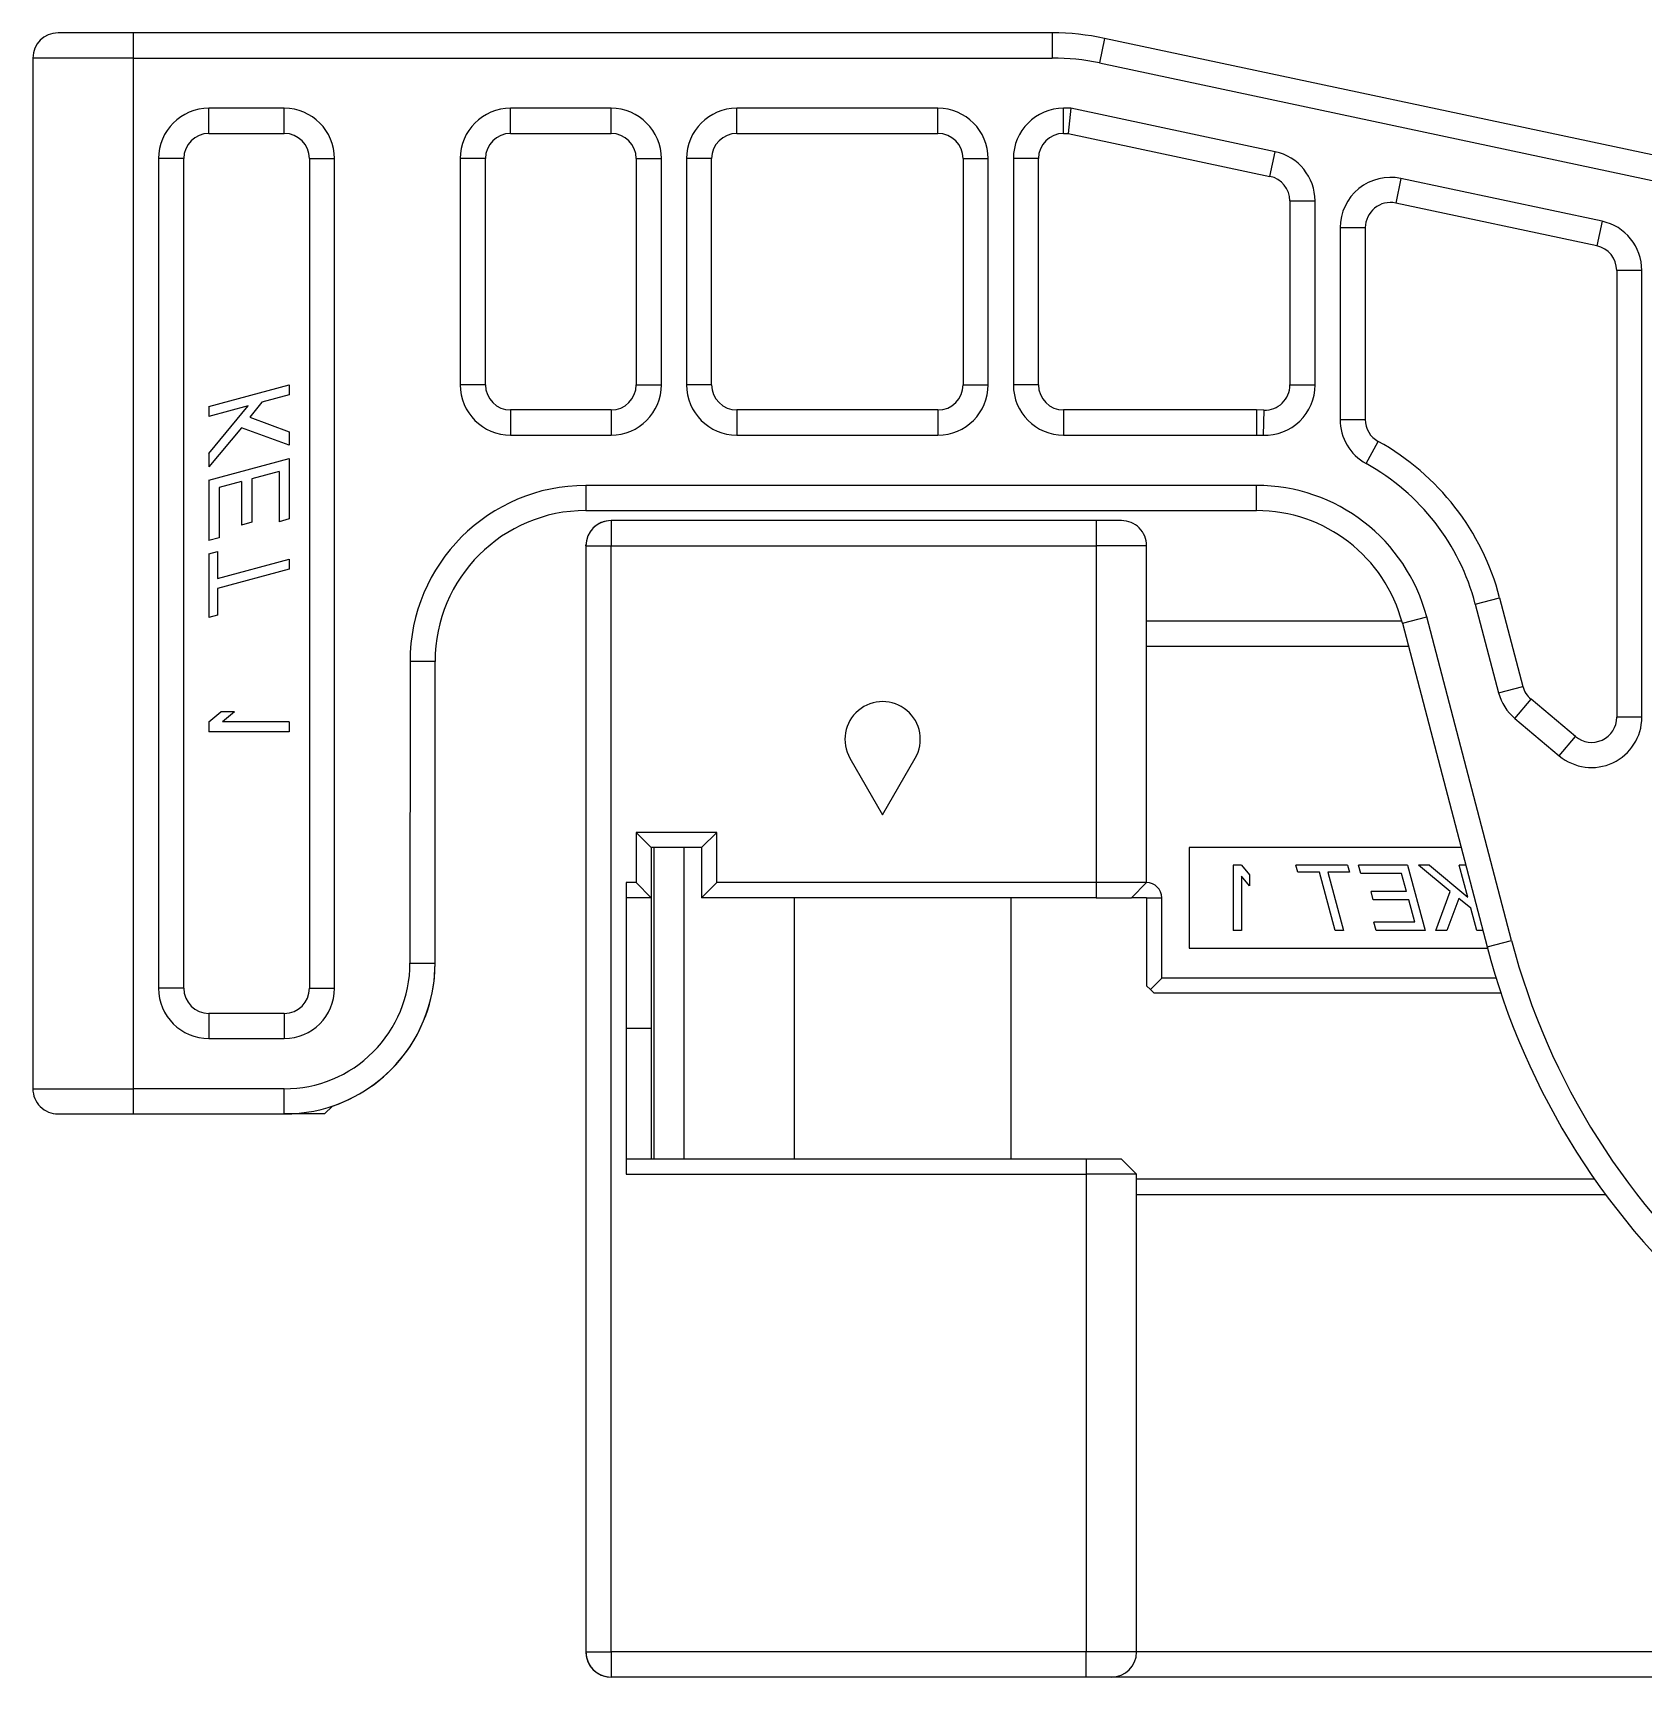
# Model space of a CAD drawing. Header units: inches. Extents: x 47316 to 59086, y 3141 to 11743.
# Drawn here: x 54502.7 to 54566.7, y 8692.8 to 8758.2 of the extents above; entities that cross this region are included whole.
import ezdxf

# ---------------------------------------------------------------- set-up
doc = ezdxf.new("R2010")
doc.units = ezdxf.units.IN
doc.header["$MEASUREMENT"] = 0

msp = doc.modelspace()

# ---------------------------------------------------------------- linework, layer by layer
at = {"color": 0, "lineweight": -2}
for p, q in [((54506.682, 8758.17), (54503.682, 8758.17)), ((54543.231, 8758.17), (54506.682, 8758.17)), ((54506.682, 8757.17), (54506.682, 8758.169)), ((54543.231, 8758.169), (54543.231, 8757.17)), ((54545.31, 8757.951), (54545.103, 8756.973)), ((54612.013, 8743.773), (54545.31, 8757.952)), ((54502.682, 8757.17), (54502.682, 8716.17)), ((54506.682, 8757.17), (54502.682, 8757.17)), ((54506.682, 8716.17), (54506.682, 8757.17)), ((54506.682, 8757.17), (54543.231, 8757.17)), ((54545.103, 8756.973), (54611.805, 8742.795)), ((54512.682, 8755.17), (54509.682, 8755.17)), ((54509.682, 8754.17), (54509.682, 8755.17)), ((54512.682, 8754.17), (54512.682, 8755.17)), ((54525.682, 8755.17), (54521.682, 8755.17)), ((54521.682, 8754.17), (54521.682, 8755.17)), ((54525.682, 8754.17), (54525.682, 8755.17)), ((54538.682, 8755.17), (54530.682, 8755.17)), ((54530.682, 8754.17), (54530.682, 8755.17)), ((54538.682, 8754.17), (54538.682, 8755.17)), ((54543.967, 8755.17), (54543.682, 8755.17)), ((54543.682, 8754.17), (54543.682, 8755.17)), ((54543.967, 8755.17), (54543.862, 8754.17)), ((54552.098, 8753.442), (54543.967, 8755.17)), ((54509.682, 8754.17), (54512.682, 8754.17)), ((54521.682, 8754.17), (54525.682, 8754.17)), ((54530.682, 8754.17), (54538.682, 8754.17)), ((54543.682, 8754.17), (54543.862, 8754.17)), ((54543.862, 8754.17), (54551.89, 8752.463)), ((54507.682, 8753.17), (54507.682, 8720.17)), ((54508.682, 8753.17), (54507.682, 8753.17)), ((54508.682, 8720.17), (54508.682, 8753.17)), ((54513.682, 8753.17), (54513.682, 8720.17)), ((54513.683, 8753.17), (54514.682, 8753.17)), ((54514.682, 8720.17), (54514.682, 8753.17)), ((54519.682, 8753.17), (54519.682, 8744.17)), ((54520.682, 8753.17), (54519.682, 8753.17)), ((54520.682, 8744.17), (54520.682, 8753.17)), ((54526.682, 8753.17), (54526.682, 8744.17)), ((54526.683, 8753.17), (54527.682, 8753.17)), ((54527.682, 8744.17), (54527.682, 8753.17)), ((54528.682, 8753.17), (54528.682, 8744.17)), ((54529.682, 8753.17), (54528.682, 8753.17)), ((54529.682, 8744.17), (54529.682, 8753.17)), ((54539.682, 8753.17), (54539.682, 8744.17)), ((54539.683, 8753.17), (54540.682, 8753.17)), ((54540.682, 8744.17), (54540.682, 8753.17)), ((54541.682, 8753.17), (54541.682, 8744.17)), ((54542.682, 8753.17), (54541.682, 8753.17)), ((54542.682, 8744.17), (54542.682, 8753.17)), ((54551.89, 8752.464), (54552.098, 8753.442)), ((54557.098, 8752.379), (54556.89, 8751.401)), ((54565.098, 8750.678), (54557.098, 8752.379)), ((54552.682, 8751.485), (54552.682, 8744.165)), ((54552.683, 8751.485), (54553.682, 8751.485)), ((54553.682, 8744.165), (54553.682, 8751.485)), ((54564.89, 8749.7), (54556.89, 8751.401)), ((54565.098, 8750.678), (54564.89, 8749.701)), ((54554.682, 8750.423), (54554.682, 8742.792)), ((54554.682, 8750.423), (54555.682, 8750.423)), ((54555.682, 8750.423), (54555.682, 8742.792)), ((54565.682, 8748.722), (54565.682, 8730.949)), ((54566.682, 8748.722), (54565.683, 8748.722)), ((54566.682, 8730.949), (54566.682, 8748.722)), ((54509.682, 8743.312), (54512.882, 8744.17)), ((54512.882, 8744.17), (54512.882, 8743.77)), ((54520.682, 8744.17), (54519.682, 8744.17)), ((54526.683, 8744.17), (54527.682, 8744.17)), ((54529.682, 8744.17), (54528.682, 8744.17)), ((54539.683, 8744.17), (54540.682, 8744.17)), ((54542.682, 8744.17), (54541.682, 8744.17)), ((54552.683, 8744.165), (54553.682, 8744.165)), ((54509.682, 8741.446), (54511.248, 8743.332)), ((54511.248, 8743.332), (54509.682, 8742.913)), ((54511.793, 8743.478), (54511.316, 8742.884)), ((54512.882, 8743.77), (54511.793, 8743.478)), ((54509.682, 8743.312), (54509.682, 8742.913)), ((54511.316, 8742.884), (54512.882, 8742.303)), ((54525.682, 8743.17), (54521.682, 8743.17)), ((54521.682, 8743.169), (54521.682, 8742.17)), ((54525.682, 8743.169), (54525.682, 8742.17)), ((54538.682, 8743.17), (54530.682, 8743.17)), ((54530.682, 8743.169), (54530.682, 8742.17)), ((54538.682, 8743.169), (54538.682, 8742.17)), ((54551.352, 8743.17), (54543.682, 8743.17)), ((54543.682, 8743.169), (54543.682, 8742.17)), ((54551.652, 8743.165), (54551.352, 8743.17)), ((54551.352, 8743.169), (54551.352, 8742.17)), ((54551.652, 8743.165), (54551.622, 8742.166)), ((54554.682, 8742.792), (54555.682, 8742.792)), ((54510.976, 8742.459), (54509.682, 8740.913)), ((54512.882, 8741.77), (54510.976, 8742.459)), ((54512.882, 8742.303), (54512.882, 8741.77)), ((54521.682, 8742.17), (54525.682, 8742.17)), ((54530.682, 8742.17), (54538.682, 8742.17)), ((54543.682, 8742.17), (54551.352, 8742.17)), ((54551.352, 8742.17), (54551.622, 8742.166)), ((54509.682, 8741.446), (54509.682, 8740.913)), ((54555.713, 8741.043), (54556.198, 8741.917)), ((54509.682, 8740.379), (54512.882, 8741.237)), ((54512.474, 8740.727), (54511.385, 8740.435)), ((54512.474, 8740.727), (54512.474, 8738.727)), ((54512.882, 8741.237), (54512.882, 8738.837)), ((54509.682, 8740.379), (54509.682, 8737.979)), ((54510.976, 8740.326), (54510.091, 8740.089)), ((54510.091, 8740.089), (54510.091, 8738.089)), ((54510.976, 8740.326), (54510.976, 8738.593)), ((54511.385, 8740.435), (54511.385, 8738.702)), ((54551.352, 8740.17), (54524.682, 8740.17)), ((54524.682, 8740.17), (54524.682, 8739.17)), ((54551.352, 8739.17), (54551.352, 8740.17)), ((54512.882, 8738.837), (54512.474, 8738.727)), ((54524.682, 8739.17), (54551.352, 8739.17)), ((54544.982, 8738.77), (54525.682, 8738.77)), ((54525.682, 8738.769), (54525.682, 8737.77)), ((54545.982, 8738.77), (54544.982, 8738.77)), ((54544.982, 8738.769), (54544.982, 8737.77)), ((54510.091, 8738.089), (54509.682, 8737.979)), ((54511.385, 8738.702), (54510.976, 8738.593)), ((54524.938, 8738.437), (54524.999, 8738.499)), ((54524.938, 8738.437), (54524.995, 8738.496)), ((54524.938, 8738.437), (54524.982, 8738.484)), ((54525.389, 8738.726), (54525.366, 8738.719)), ((54525.404, 8738.73), (54525.379, 8738.723)), ((54509.682, 8737.446), (54510.023, 8737.537)), ((54509.682, 8737.446), (54509.682, 8734.913)), ((54510.023, 8737.537), (54510.023, 8736.471)), ((54524.682, 8737.77), (54524.685, 8737.838)), ((54524.682, 8737.77), (54524.682, 8693.77)), ((54524.683, 8737.77), (54525.682, 8737.77)), ((54525.682, 8737.77), (54544.982, 8737.77)), ((54525.682, 8693.77), (54525.682, 8737.77)), ((54544.982, 8737.77), (54544.982, 8724.37)), ((54546.982, 8737.77), (54544.982, 8737.77)), ((54546.982, 8724.37), (54546.982, 8737.77)), ((54510.023, 8736.471), (54512.882, 8737.237)), ((54512.882, 8736.837), (54510.023, 8736.07)), ((54512.882, 8737.237), (54512.882, 8736.837)), ((54510.023, 8736.07), (54510.023, 8735.004)), ((54560.058, 8735.452), (54561.025, 8735.705)), ((54561.026, 8735.705), (54561.95, 8732.176)), ((54510.023, 8735.004), (54509.682, 8734.913)), ((54557.157, 8734.691), (54558.123, 8734.944)), ((54561.497, 8722.072), (54558.123, 8734.944)), ((54560.058, 8735.452), (54560.983, 8731.922)), ((54557.135, 8734.77), (54546.982, 8734.77)), ((54557.156, 8734.691), (54560.53, 8721.818)), ((54546.982, 8733.77), (54557.398, 8733.77)), ((54517.683, 8733.17), (54517.682, 8721.17)), ((54518.682, 8733.17), (54517.682, 8733.17)), ((54518.682, 8721.17), (54518.682, 8733.17)), ((54560.983, 8731.922), (54561.95, 8732.176)), ((54561.632, 8730.897), (54562.275, 8731.663)), ((54564.04, 8730.183), (54562.275, 8731.664)), ((54509.682, 8730.77), (54510.159, 8731.17)), ((54510.704, 8731.17), (54510.159, 8731.17)), ((54510.704, 8731.17), (54510.227, 8730.77)), ((54561.632, 8730.897), (54563.397, 8729.416)), ((54566.682, 8730.949), (54565.683, 8730.949)), ((54509.682, 8730.77), (54509.682, 8730.37)), ((54512.882, 8730.37), (54509.682, 8730.37)), ((54512.882, 8730.77), (54510.227, 8730.77)), ((54512.882, 8730.77), (54512.882, 8730.37)), ((54563.397, 8729.416), (54564.039, 8730.182)), ((54535.183, 8729.32), (54536.482, 8727.07)), ((54536.482, 8727.07), (54537.781, 8729.32)), ((54529.882, 8726.37), (54526.682, 8726.37)), ((54526.682, 8726.37), (54526.682, 8724.37)), ((54527.282, 8725.77), (54526.682, 8726.37)), ((54529.882, 8726.37), (54529.282, 8725.77)), ((54529.882, 8724.37), (54529.882, 8726.37)), ((54529.282, 8725.77), (54527.282, 8725.77)), ((54527.282, 8725.77), (54527.282, 8723.77)), ((54527.382, 8725.77), (54527.382, 8713.37)), ((54528.595, 8713.37), (54528.595, 8725.77)), ((54529.282, 8725.77), (54529.282, 8723.77)), ((54559.494, 8725.77), (54548.682, 8725.77)), ((54548.682, 8725.77), (54548.682, 8721.77)), ((54550.432, 8725.07), (54550.432, 8722.47)), ((54550.757, 8725.07), (54550.432, 8725.07)), ((54550.757, 8725.07), (54551.082, 8724.683)), ((54554.98, 8725.07), (54552.922, 8725.07)), ((54552.996, 8724.793), (54552.922, 8725.07)), ((54554.98, 8725.07), (54555.054, 8724.793)), ((54557.363, 8725.07), (54555.413, 8725.07)), ((54555.502, 8724.738), (54555.413, 8725.07)), ((54557.363, 8725.07), (54558.06, 8722.47)), ((54558.23, 8725.07), (54557.797, 8725.07)), ((54559.053, 8724.019), (54557.797, 8725.07)), ((54558.23, 8725.07), (54559.763, 8723.798)), ((54559.678, 8725.07), (54559.422, 8725.07)), ((54559.763, 8723.798), (54559.422, 8725.07)), ((54526.682, 8724.37), (54526.282, 8724.37)), ((54526.282, 8724.37), (54526.282, 8712.77)), ((54526.682, 8724.37), (54527.282, 8723.77)), ((54529.882, 8724.37), (54529.282, 8723.77)), ((54544.982, 8724.37), (54529.882, 8724.37)), ((54546.982, 8724.37), (54544.982, 8724.37)), ((54544.982, 8724.37), (54544.982, 8723.77)), ((54546.982, 8724.37), (54546.382, 8723.77)), ((54550.757, 8724.627), (54550.757, 8722.47)), ((54551.082, 8724.24), (54550.757, 8724.627)), ((54551.082, 8724.683), (54551.082, 8724.24)), ((54553.862, 8724.793), (54552.996, 8724.793)), ((54554.485, 8722.47), (54553.862, 8724.793)), ((54554.187, 8724.793), (54554.81, 8722.47)), ((54555.054, 8724.793), (54554.187, 8724.793)), ((54557.127, 8724.738), (54555.502, 8724.738)), ((54557.32, 8724.019), (54557.127, 8724.738)), ((54527.282, 8723.77), (54526.282, 8723.77)), ((54527.282, 8723.77), (54527.282, 8718.57)), ((54544.982, 8723.77), (54529.282, 8723.77)), ((54532.982, 8713.37), (54532.982, 8723.77)), ((54541.582, 8723.77), (54541.582, 8713.37)), ((54544.982, 8723.77), (54546.382, 8723.77)), ((54546.982, 8723.77), (54546.382, 8723.77)), ((54546.982, 8723.77), (54546.982, 8720.27)), ((54546.982, 8723.77), (54547.582, 8723.77)), ((54547.582, 8720.57), (54547.582, 8723.77)), ((54557.32, 8724.019), (54555.912, 8724.019)), ((54556, 8723.687), (54555.912, 8724.019)), ((54558.493, 8722.47), (54559.053, 8724.019)), ((54559.398, 8723.742), (54558.927, 8722.47)), ((54559.881, 8723.355), (54559.398, 8723.742)), ((54557.409, 8723.687), (54556, 8723.687)), ((54557.646, 8722.802), (54557.409, 8723.687)), ((54560.118, 8722.47), (54559.881, 8723.355)), ((54550.757, 8722.47), (54550.432, 8722.47)), ((54554.81, 8722.47), (54554.485, 8722.47)), ((54557.646, 8722.802), (54556.021, 8722.802)), ((54556.11, 8722.47), (54556.021, 8722.802)), ((54558.06, 8722.47), (54556.11, 8722.47)), ((54558.927, 8722.47), (54558.493, 8722.47)), ((54560.359, 8722.47), (54560.118, 8722.47)), ((54548.682, 8721.77), (54560.542, 8721.77)), ((54560.53, 8721.818), (54561.497, 8722.072)), ((54517.682, 8721.17), (54518.682, 8721.17)), ((54547.582, 8720.57), (54547.132, 8720.12)), ((54560.887, 8720.57), (54547.582, 8720.57)), ((54508.682, 8720.17), (54507.682, 8720.17)), ((54513.683, 8720.17), (54514.682, 8720.17)), ((54546.982, 8720.27), (54547.132, 8720.12)), ((54547.132, 8720.12), (54547.282, 8719.97)), ((54561.08, 8719.97), (54547.282, 8719.97)), ((54512.682, 8719.17), (54509.682, 8719.17)), ((54509.682, 8719.169), (54509.682, 8718.17)), ((54512.682, 8719.169), (54512.682, 8718.17)), ((54527.282, 8718.57), (54526.282, 8718.57)), ((54527.282, 8718.57), (54527.282, 8713.37)), ((54509.682, 8718.17), (54512.682, 8718.17)), ((54502.682, 8716.17), (54506.682, 8716.17)), ((54506.682, 8715.17), (54506.682, 8716.17)), ((54512.682, 8716.17), (54506.682, 8716.17)), ((54512.682, 8715.17), (54512.682, 8716.17)), ((54514.596, 8715.483), (54514.282, 8715.17)), ((54503.682, 8715.17), (54506.682, 8715.17)), ((54506.682, 8715.17), (54512.682, 8715.17)), ((54514.282, 8715.17), (54512.694, 8715.17)), ((54544.582, 8713.37), (54526.282, 8713.37)), ((54545.982, 8713.37), (54544.582, 8713.37)), ((54544.582, 8713.37), (54544.582, 8712.77)), ((54546.582, 8712.77), (54545.982, 8713.37)), ((54526.282, 8712.77), (54544.582, 8712.77)), ((54544.582, 8712.77), (54544.582, 8693.77)), ((54546.582, 8712.77), (54544.582, 8712.77)), ((54546.582, 8693.77), (54546.582, 8712.77)), ((54564.804, 8712.57), (54546.582, 8712.57)), ((54546.582, 8711.97), (54565.234, 8711.97)), ((54524.683, 8693.77), (54525.682, 8693.77)), ((54525.682, 8693.77), (54525.682, 8692.77)), ((54544.582, 8693.77), (54525.682, 8693.77)), ((54544.582, 8692.77), (54544.582, 8693.77)), ((54546.582, 8693.77), (54544.582, 8693.77)), ((54573.482, 8693.77), (54546.582, 8693.77)), ((54524.698, 8693.595), (54524.71, 8693.539)), ((54524.709, 8693.541), (54524.726, 8693.48)), ((54544.582, 8692.77), (54525.682, 8692.77)), ((54545.582, 8692.77), (54544.582, 8692.77)), ((54573.082, 8692.77), (54545.582, 8692.77))]:
    msp.add_line(p, q, dxfattribs=at)
for centre, radius, start, end in [((54503.682, 8757.17), 1, 90.00288, 179.99793), ((54503.682, 8757.17), 1, 90.00212, 179.99857), ((54543.232, 8748.176), 9.994, 77.99611, 90.00387), ((54543.231, 8748.17), 10, 78, 89.99999), ((54543.231, 8748.164), 9.006, 78.00373, 89.99624), ((54509.682, 8753.17), 2, 90, 179.99998), ((54512.682, 8753.17), 2, 0, 89.99997), ((54521.682, 8753.17), 2, 90, 179.99998), ((54525.682, 8753.17), 2, 0, 89.99998), ((54530.682, 8753.17), 2, 90, 179.99998), ((54538.682, 8753.17), 2, 0, 89.99998), ((54543.682, 8753.17), 2, 90.00001, 179.99998), ((54509.682, 8753.17), 1, 90.00034, 179.99786), ((54512.682, 8753.17), 1, 0.00034, 89.99786), ((54521.682, 8753.17), 1, 90.00077, 179.99786), ((54525.682, 8753.17), 1, 0.00084, 89.99914), ((54530.682, 8753.17), 1, 90.00077, 179.99786), ((54538.682, 8753.17), 1, 0.00034, 89.99786), ((54543.682, 8753.17), 1, 90.00034, 179.99786), ((54551.682, 8751.485), 2, 0.00011, 77.99986), ((54551.682, 8751.485), 1, 0.00165, 77.99833), ((54556.682, 8750.423), 2, 77.99937, 180.00106), ((54556.682, 8750.423), 1, 77.99954, 180.00051), ((54564.682, 8748.722), 2, 0.00012, 77.99986), ((54564.682, 8748.722), 1, 0.00165, 77.99931), ((54521.682, 8744.17), 2, 180, 269.99998), ((54521.682, 8744.17), 1, 180.00034, 269.99786), ((54525.682, 8744.17), 2, 270.00001, 359.99997), ((54525.682, 8744.17), 1, 270.00084, 359.99787), ((54530.682, 8744.17), 2, 180, 269.99998), ((54530.682, 8744.17), 1, 180.00034, 269.99786), ((54538.682, 8744.17), 2, 270.00001, 359.99997), ((54538.682, 8744.17), 1, 270.00077, 359.99787), ((54543.682, 8744.17), 2, 180, 269.99998), ((54543.682, 8744.17), 1, 180.00034, 269.99786), ((54551.682, 8744.165), 2, 268.27977, 360), ((54551.682, 8744.165), 1, 268.28012, 359.99963), ((54556.682, 8742.792), 2, 180.00013, 241.01577), ((54556.684, 8742.793), 1.002, 180.06065, 240.95584), ((54551.351, 8733.169), 10.002, 14.68945, 61.01176), ((54551.352, 8733.17), 9, 14.68518, 61.01603), ((54524.682, 8733.17), 6.999, 90.00002, 179.99998), ((54551.352, 8733.17), 7, 14.68519, 89.99993), ((54524.682, 8733.17), 6, 90.00009, 179.9999), ((54525.682, 8737.77), 1, 90.00035, 179.99922), ((54525.682, 8737.77), 1, 89.9994, 134.92681), ((54545.982, 8737.77), 1, 359.99659, 90.00692), ((54551.352, 8733.17), 6, 14.68518, 89.99997), ((54525.682, 8737.77), 1, 109.80562, 154.88566), ((54525.648, 8737.794), 0.958, 137.80044, 155.10495), ((54525.648, 8737.794), 0.958, 137.80049, 155.12941), ((54525.648, 8737.794), 0.958, 137.80052, 155.20246), ((54536.482, 8730.07), 1.5, 330.00008, 210.00029), ((54562.919, 8732.43), 2.001, 194.69352, 229.99158), ((54562.918, 8732.43), 1.001, 194.69852, 229.98664), ((54564.682, 8730.949), 2, 229.99962, 0.00036), ((54564.682, 8730.949), 1, 230.0007, 359.99944), ((54546.982, 8723.77), 0.6, 0.02007, 90.0039), ((54588.584, 8729.171), 29.002, 194.68623, 229.99891), ((54588.582, 8729.17), 27.999, 194.68511, 229.99996), ((54512.682, 8721.17), 5, 269.99985, 0.00005), ((54512.682, 8721.17), 6, 269.99938, 0.00058), ((54512.682, 8721.17), 6, 288.59605, 0.00007), ((54509.682, 8720.17), 2, 180, 269.99998), ((54509.682, 8720.17), 1, 180.00034, 269.99786), ((54512.682, 8720.17), 2, 270.00001, 359.99998), ((54512.682, 8720.17), 1, 270.00213, 359.99787), ((54503.682, 8716.17), 1, 179.99501, 270.00479), ((54525.682, 8693.77), 1, 180.00329, 187.74768), ((54525.683, 8693.77), 1, 180.00383, 213.81248), ((54525.682, 8693.77), 1, 180.00362, 189.64513), ((54525.682, 8693.77), 1, 180.00025, 270.00023), ((54525.682, 8693.77), 1, 180.00362, 189.64513), ((54525.682, 8693.77), 1, 180.00073, 270.00042), ((54545.582, 8693.77), 1, 270.00105, 359.99779), ((54525.683, 8693.77), 1, 196.83313, 213.75433), ((54525.683, 8693.77), 1, 196.83454, 213.78773), ((54525.682, 8693.77), 1, 196.83393, 270.00095), ((54525.624, 8693.726), 0.927, 213.46641, 223.83178), ((54525.624, 8693.726), 0.927, 213.46641, 223.83178), ((54525.624, 8693.726), 0.927, 213.46641, 223.83178)]:
    msp.add_arc(centre, radius, start, end, dxfattribs=at)

doc.saveas('drawing.dxf')
